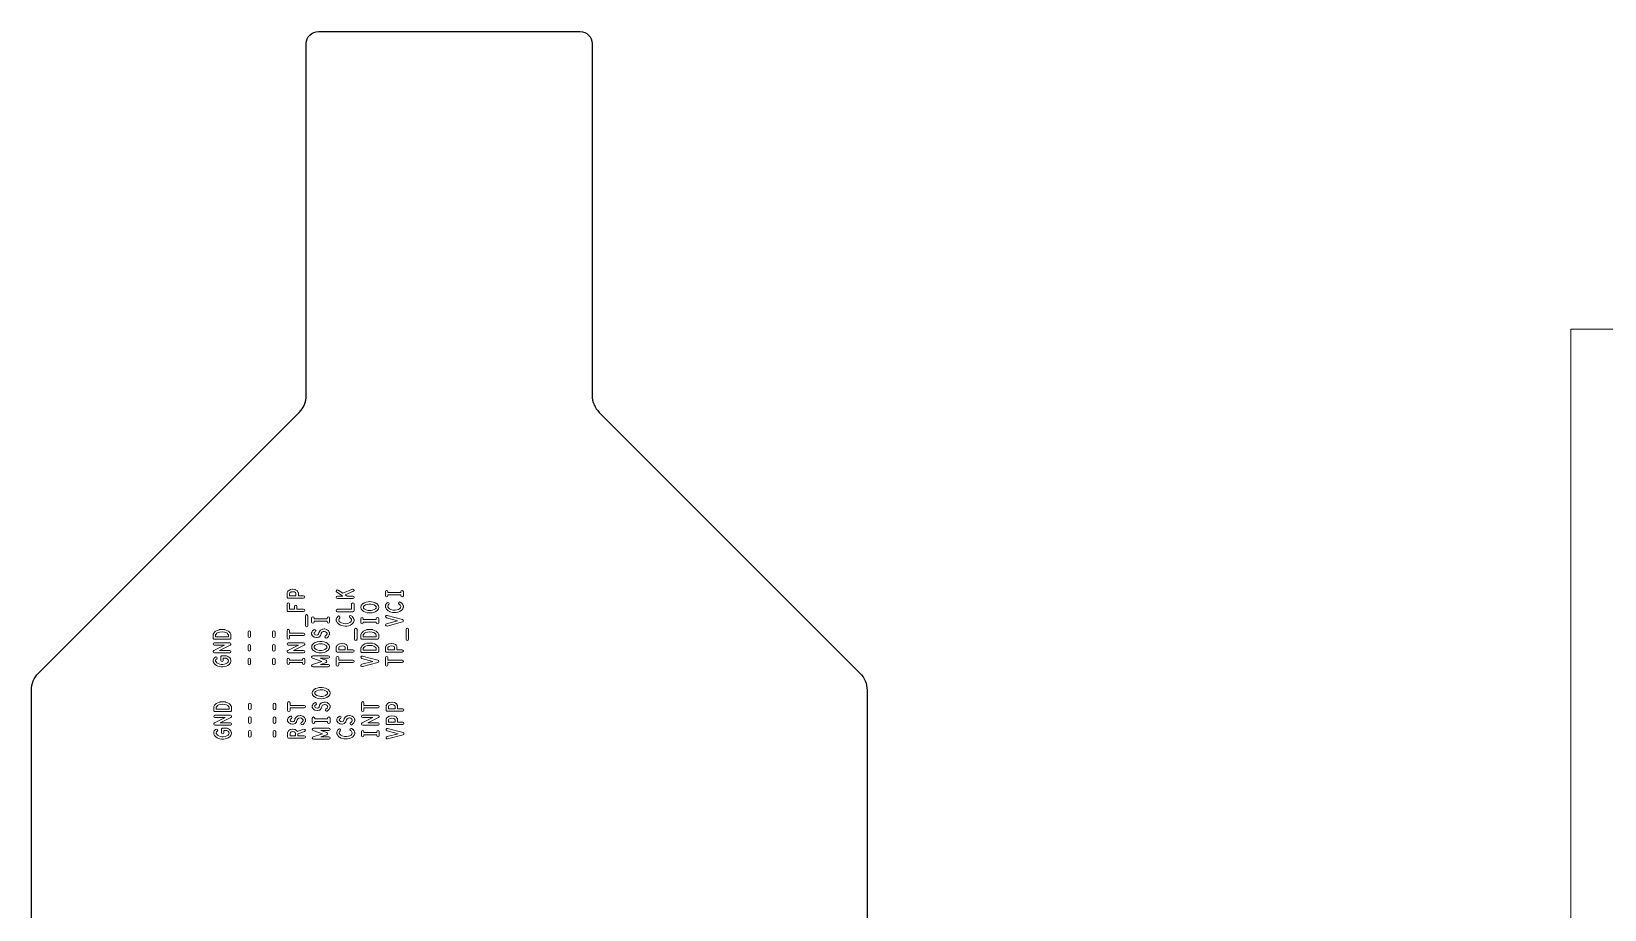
# Model space of a CAD drawing. Extents: x 4328 to 4769, y 264 to 576.
# Drawn here: x 4491 to 4555.9, y 370.5 to 406.7 of the extents above; entities that cross this region are included whole.
import ezdxf

# ---------------------------------------------------------------- set-up
doc = ezdxf.new("R2010")
doc.units = 0
doc.layers.get('0').update_dxf_attribs({"lineweight": 5})
doc.layers.add('gbr-outline-dxf_layer1', color=2, linetype='Continuous')
doc.layers.add('備註', color=1, linetype='Continuous', lineweight=5)

msp = doc.modelspace()

# ---------------------------------------------------------------- linework, layer by layer
for p, q in [((4503.948, 383.457), (4504.284, 383.602)), ((4498.764, 381.162), (4499.206, 381.378)), ((4501.812, 381.162), (4502.254, 381.378)), ((4498.789, 378.177), (4499.231, 378.393)), ((4504.885, 378.177), (4505.327, 378.393))]:
    msp.add_line(p, q)
at = {"linetype": 'Continuous'}
for points in [[(4502.232, 383.314, 1), (4502.232, 383.414), (4502.017, 383.414), (4502.017, 383.526, 0.121534), (4502.011, 383.549), (4501.98, 383.61, 0.153482), (4501.959, 383.631), (4501.895, 383.665, 0.085311), (4501.879, 383.67), (4501.796, 383.684, 0.081002), (4501.779, 383.684), (4501.695, 383.67, 0.087495), (4501.678, 383.665), (4501.604, 383.624, 0.136545), (4501.585, 383.605), (4501.554, 383.551, 0.134272), (4501.547, 383.526), (4501.547, 383.364, 0.414253), (4501.597, 383.314)], [(4506.346, 383.418), (4506.346, 383.58, 1), (4506.246, 383.58), (4506.246, 383.549), (4505.711, 383.549), (4505.711, 383.58, 1), (4505.611, 383.58), (4505.611, 383.418, 1), (4505.711, 383.418), (4505.711, 383.449), (4506.246, 383.449), (4506.246, 383.418, 1)], [(4502.232, 382.762, 1), (4502.232, 382.862), (4501.954, 382.862), (4501.954, 382.975, 1), (4501.854, 382.975), (4501.854, 382.862), (4501.647, 382.862), (4501.647, 383.07, 1), (4501.547, 383.07), (4501.547, 382.812, 0.414253), (4501.597, 382.762)], [(4504.314, 382.806), (4504.314, 383.076, 1), (4504.214, 383.076), (4504.214, 382.856), (4503.629, 382.856, 1), (4503.629, 382.756), (4504.264, 382.756, 0.414253)], [(4505.329, 382.932, 0.098824), (4505.329, 382.951), (4505.318, 383.005, 0.13633), (4505.306, 383.029), (4505.264, 383.076, 0.068737), (4505.254, 383.085), (4505.19, 383.125, 0.055323), (4505.18, 383.13), (4505.107, 383.157, 0.123986), (4504.818, 383.157), (4504.744, 383.13, 0.056348), (4504.734, 383.125), (4504.671, 383.085, 0.068774), (4504.66, 383.076), (4504.618, 383.029, 0.137072), (4504.606, 383.005), (4504.596, 382.951, 0.095519), (4504.596, 382.932), (4504.606, 382.878, 0.13662), (4504.618, 382.854), (4504.66, 382.806, 0.159033), (4504.918, 382.708, 0.131873), (4505.19, 382.757), (4505.253, 382.797, 0.069585), (4505.264, 382.806), (4505.306, 382.854, 0.134768), (4505.318, 382.878)], [(4505.229, 382.941), (4505.223, 382.91), (4505.194, 382.878), (4505.141, 382.844), (4505.077, 382.821), (4505.001, 382.808, -0.129056), (4504.783, 382.844), (4504.73, 382.878), (4504.702, 382.91), (4504.696, 382.941), (4504.702, 382.972), (4504.73, 383.004), (4504.783, 383.038), (4504.848, 383.062), (4504.924, 383.074), (4505.001, 383.074), (4505.077, 383.062), (4505.141, 383.038), (4505.194, 383.004), (4505.223, 382.972)], [(4506.346, 382.941), (4506.346, 382.988, 0.106565), (4506.341, 383.009), (4506.32, 383.056, 0.062242), (4506.314, 383.067), (4506.282, 383.107, 0.057399), (4506.274, 383.115), (4506.232, 383.149, 1), (4506.169, 383.071, -0.178688), (4506.246, 382.978), (4506.246, 382.952), (4506.232, 382.921), (4506.2, 382.885), (4506.147, 382.851), (4506.094, 382.834), (4506.008, 382.822), (4505.923, 382.828), (4505.827, 382.853), (4505.774, 382.881), (4505.733, 382.918), (4505.711, 382.96), (4505.711, 382.991), (4505.725, 383.024), (4505.753, 383.059, 1), (4505.674, 383.121), (4505.643, 383.08, 0.062732), (4505.636, 383.07), (4505.615, 383.022, 0.105796), (4505.611, 383.002), (4505.611, 382.948, 0.122768), (4505.617, 382.924), (4505.648, 382.864, 0.090509), (4505.659, 382.85), (4505.712, 382.803, 0.063199), (4505.722, 382.795), (4505.785, 382.762, 0.061962), (4505.797, 382.757), (4505.902, 382.73, 0.145316), (4506.196, 382.764), (4506.259, 382.804, 0.070283), (4506.27, 382.813), (4506.312, 382.86, 0.07774), (4506.32, 382.873), (4506.341, 382.921, 0.106565)], [(4502.403, 382.18), (4502.403, 382.586, 1), (4502.303, 382.586), (4502.303, 382.18, 1)], [(4503.298, 382.332), (4503.298, 382.494, 1), (4503.198, 382.494), (4503.198, 382.463), (4502.663, 382.463), (4502.663, 382.494, 1), (4502.563, 382.494), (4502.563, 382.332, 1), (4502.663, 382.332), (4502.663, 382.363), (4503.198, 382.363), (4503.198, 382.332, 1)], [(4504.314, 382.383), (4504.314, 382.43, 0.106565), (4504.309, 382.451), (4504.288, 382.498, 0.062001), (4504.282, 382.509), (4504.25, 382.549, 0.059), (4504.242, 382.558), (4504.2, 382.591, 1), (4504.137, 382.513, -0.180487), (4504.214, 382.42), (4504.214, 382.394), (4504.2, 382.363), (4504.168, 382.327), (4504.115, 382.293), (4504.062, 382.276), (4503.976, 382.264), (4503.891, 382.27), (4503.795, 382.295), (4503.742, 382.323), (4503.701, 382.36), (4503.679, 382.402), (4503.679, 382.433), (4503.693, 382.465), (4503.721, 382.501, 1), (4503.642, 382.563), (4503.611, 382.522, 0.062321), (4503.604, 382.512), (4503.583, 382.465, 0.106207), (4503.579, 382.444), (4503.579, 382.39, 0.122768), (4503.585, 382.366), (4503.616, 382.306, 0.091786), (4503.627, 382.292), (4503.68, 382.244, 0.062809), (4503.69, 382.237), (4503.753, 382.204, 0.061122), (4503.765, 382.199), (4503.87, 382.172, 0.145285), (4504.164, 382.206), (4504.227, 382.246, 0.070283), (4504.238, 382.255), (4504.28, 382.302, 0.077735), (4504.288, 382.315), (4504.309, 382.363, 0.106565)], [(4505.33, 382.302), (4505.33, 382.464, 1), (4505.23, 382.464), (4505.23, 382.433), (4504.695, 382.433), (4504.695, 382.464, 1), (4504.595, 382.464), (4504.595, 382.302, 1), (4504.695, 382.302), (4504.695, 382.333), (4505.23, 382.333), (4505.23, 382.302, 1)], [(4499.234, 381.676), (4499.234, 381.812, 0.134272), (4499.227, 381.837), (4499.195, 381.891, 0.071341), (4499.186, 381.902), (4499.145, 381.942, 0.071541), (4499.133, 381.951), (4499.063, 381.987), (4498.989, 382.014, 0.073019), (4498.975, 382.017), (4498.863, 382.024), (4498.758, 382.017, 0.073326), (4498.743, 382.014), (4498.663, 381.984), (4498.599, 381.951, 0.07198), (4498.588, 381.942), (4498.546, 381.902, 0.070142), (4498.537, 381.891), (4498.506, 381.837, 0.134272), (4498.499, 381.812), (4498.499, 381.676, 0.414253), (4498.549, 381.626), (4499.184, 381.626, 0.414253)], [(4500.038, 381.737), (4500.038, 381.913, 1), (4499.938, 381.913), (4499.938, 381.737, 1)], [(4501.054, 381.737), (4501.054, 381.913, 1), (4500.954, 381.913), (4500.954, 381.737, 1)], [(4502.232, 381.775, 1), (4502.232, 381.875), (4501.647, 381.875), (4501.647, 381.981, 1), (4501.547, 381.981), (4501.547, 381.669, 1), (4501.647, 381.669), (4501.647, 381.775)], [(4503.298, 381.828), (4503.298, 381.882, 0.134272), (4503.291, 381.908), (4503.259, 381.962, 0.098982), (4503.246, 381.976), (4503.194, 382.016, 0.098092), (4503.176, 382.025), (4503.102, 382.045, 0.113808), (4503.08, 382.046), (4503.006, 382.033, 0.079972), (4502.991, 382.028), (4502.928, 381.994, 0.120679), (4502.91, 381.978), (4502.868, 381.917, 0.090732), (4502.86, 381.901), (4502.843, 381.832), (4502.818, 381.805), (4502.769, 381.791), (4502.716, 381.801, -0.175089), (4502.663, 381.85), (4502.663, 381.872), (4502.674, 381.898), (4502.717, 381.931, 1), (4502.656, 382.01), (4502.603, 381.969, 0.126147), (4502.588, 381.95), (4502.567, 381.903, 0.106207), (4502.563, 381.882), (4502.563, 381.835, 0.150741), (4502.571, 381.807), (4502.603, 381.76, 0.103203), (4502.618, 381.745), (4502.67, 381.712, 0.100663), (4502.689, 381.704), (4502.762, 381.691, 0.115082), (4502.785, 381.692), (4502.859, 381.712, 0.146081), (4502.883, 381.727), (4502.925, 381.774, 0.12133), (4502.936, 381.795), (4502.955, 381.868), (4502.986, 381.911), (4503.032, 381.936), (4503.087, 381.946), (4503.141, 381.931), (4503.178, 381.903), (4503.198, 381.869), (4503.198, 381.84), (4503.175, 381.797), (4503.127, 381.748, 1), (4503.199, 381.678), (4503.252, 381.732, 0.074356), (4503.26, 381.744), (4503.292, 381.805, 0.122786)], [(4504.435, 381.622), (4504.435, 382.028, 1), (4504.335, 382.028), (4504.335, 381.622, 1)], [(4505.33, 381.676), (4505.33, 381.812, 0.134272), (4505.323, 381.837), (4505.291, 381.891, 0.071341), (4505.282, 381.902), (4505.241, 381.942, 0.071541), (4505.229, 381.951), (4505.159, 381.987), (4505.085, 382.014, 0.072058), (4505.071, 382.017), (4504.959, 382.024), (4504.854, 382.017, 0.073326), (4504.839, 382.014), (4504.759, 381.984), (4504.695, 381.951, 0.07198), (4504.684, 381.942), (4504.642, 381.902, 0.070142), (4504.633, 381.891), (4504.602, 381.837, 0.134272), (4504.595, 381.812), (4504.595, 381.676, 0.414253), (4504.645, 381.626), (4505.28, 381.626, 0.414253)], [(4506.557, 381.622), (4506.557, 382.028, 1), (4506.457, 382.028), (4506.457, 381.622, 1)], [(4500.038, 381.179), (4500.038, 381.355, 1), (4499.938, 381.355), (4499.938, 381.179, 1)], [(4501.054, 381.179), (4501.054, 381.355, 1), (4500.954, 381.355), (4500.954, 381.179, 1)], [(4503.297, 381.287, 0.097777), (4503.297, 381.307), (4503.286, 381.361, 0.134486), (4503.274, 381.385), (4503.232, 381.432, 0.069561), (4503.221, 381.441), (4503.158, 381.481, 0.0565), (4503.148, 381.486), (4503.074, 381.513, 0.175066), (4502.702, 381.481), (4502.639, 381.441, 0.069585), (4502.628, 381.432), (4502.586, 381.385, 0.136623), (4502.574, 381.36), (4502.564, 381.307, 0.095519), (4502.564, 381.288), (4502.574, 381.234, 0.138501), (4502.586, 381.21), (4502.628, 381.162, 0.070007), (4502.639, 381.153), (4502.702, 381.113, 0.056896), (4502.712, 381.108), (4502.786, 381.081, 0.124074), (4503.075, 381.081), (4503.148, 381.108, 0.056177), (4503.158, 381.113), (4503.221, 381.153, 0.070031), (4503.232, 381.162), (4503.274, 381.21, 0.13716), (4503.286, 381.234)], [(4503.197, 381.297), (4503.191, 381.266), (4503.162, 381.234), (4503.109, 381.2), (4503.045, 381.177), (4502.969, 381.164), (4502.892, 381.164), (4502.816, 381.177), (4502.751, 381.2), (4502.698, 381.234), (4502.67, 381.266), (4502.664, 381.297), (4502.67, 381.328), (4502.698, 381.36), (4502.751, 381.394), (4502.816, 381.418), (4502.892, 381.43, -0.129352), (4503.109, 381.394), (4503.162, 381.36), (4503.191, 381.328)], [(4504.264, 381.082, 1), (4504.264, 381.182), (4504.049, 381.182), (4504.049, 381.294, 0.122904), (4504.043, 381.317), (4504.012, 381.378, 0.151596), (4503.991, 381.399), (4503.928, 381.433, 0.08585), (4503.911, 381.438), (4503.828, 381.452, 0.081002), (4503.811, 381.452), (4503.727, 381.438, 0.087495), (4503.71, 381.433), (4503.636, 381.392, 0.136545), (4503.617, 381.373), (4503.586, 381.32, 0.134272), (4503.579, 381.294), (4503.579, 381.132, 0.414253), (4503.629, 381.082)], [(4505.33, 381.118), (4505.33, 381.254, 0.134272), (4505.323, 381.279), (4505.291, 381.333, 0.071341), (4505.282, 381.344), (4505.241, 381.384, 0.071541), (4505.229, 381.393), (4505.159, 381.429), (4505.086, 381.456, 0.073533), (4505.071, 381.459), (4504.959, 381.466), (4504.853, 381.459, 0.073599), (4504.839, 381.456), (4504.759, 381.426), (4504.695, 381.393, 0.07198), (4504.684, 381.384), (4504.642, 381.344, 0.070142), (4504.633, 381.333), (4504.602, 381.279, 0.134272), (4504.595, 381.254), (4504.595, 381.118, 0.414253), (4504.645, 381.068), (4505.28, 381.068, 0.414253)], [(4506.296, 381.082, 1), (4506.296, 381.182), (4506.081, 381.182), (4506.081, 381.294, 0.122904), (4506.075, 381.317), (4506.044, 381.378, 0.151596), (4506.023, 381.399), (4505.96, 381.433, 0.08585), (4505.943, 381.438), (4505.86, 381.452, 0.081002), (4505.843, 381.452), (4505.759, 381.438, 0.087495), (4505.742, 381.433), (4505.668, 381.392, 0.136545), (4505.649, 381.373), (4505.618, 381.32, 0.134272), (4505.611, 381.294), (4505.611, 381.132, 0.414253), (4505.661, 381.082)], [(4499.232, 380.714, 0.153372), (4499.231, 380.744), (4499.211, 380.812, 0.198396), (4499.057, 380.935), (4498.866, 380.935, 0.414253), (4498.816, 380.885), (4498.816, 380.75, 1), (4498.916, 380.75), (4498.916, 380.835), (4499.042, 380.835), (4499.088, 380.806), (4499.118, 380.772), (4499.131, 380.729), (4499.118, 380.687), (4499.088, 380.653), (4499.035, 380.619), (4498.97, 380.595), (4498.894, 380.583), (4498.829, 380.583), (4498.774, 380.595), (4498.708, 380.619), (4498.654, 380.654), (4498.62, 380.686), (4498.599, 380.723), (4498.599, 380.747), (4498.612, 380.782), (4498.647, 380.815, 1), (4498.578, 380.887), (4498.536, 380.847, 0.111244), (4498.523, 380.829), (4498.502, 380.775, 0.093421), (4498.499, 380.757), (4498.499, 380.709, 0.134272), (4498.506, 380.684), (4498.537, 380.63, 0.070187), (4498.546, 380.619, 0.153219), (4498.75, 380.498), (4498.813, 380.484, 0.053919), (4498.824, 380.483), (4498.898, 380.483, 0.160779), (4499.158, 380.581), (4499.2, 380.629, 0.107758), (4499.21, 380.647)], [(4500.038, 380.621), (4500.038, 380.797, 1), (4499.938, 380.797), (4499.938, 380.621, 1)], [(4501.054, 380.621), (4501.054, 380.797, 1), (4500.954, 380.797), (4500.954, 380.621, 1)], [(4502.282, 380.628), (4502.282, 380.79, 1), (4502.182, 380.79), (4502.182, 380.759), (4501.647, 380.759), (4501.647, 380.79, 1), (4501.547, 380.79), (4501.547, 380.628, 1), (4501.647, 380.628), (4501.647, 380.659), (4502.182, 380.659), (4502.182, 380.628, 1)], [(4504.264, 380.659, 1), (4504.264, 380.759), (4503.679, 380.759), (4503.679, 380.865, 1), (4503.579, 380.865), (4503.579, 380.554, 1), (4503.679, 380.554), (4503.679, 380.659)], [(4506.296, 380.659, 1), (4506.296, 380.759), (4505.711, 380.759), (4505.711, 380.865, 1), (4505.611, 380.865), (4505.611, 380.554, 1), (4505.711, 380.554), (4505.711, 380.659)], [(4499.259, 378.692), (4499.259, 378.827, 0.134272), (4499.252, 378.852), (4499.22, 378.906, 0.070032), (4499.212, 378.917), (4499.17, 378.958, 0.06914), (4499.158, 378.966), (4499.088, 379.003), (4499.014, 379.03, 0.073019), (4499, 379.033), (4498.888, 379.039), (4498.783, 379.033, 0.073326), (4498.768, 379.03), (4498.688, 379), (4498.624, 378.966, 0.069747), (4498.613, 378.958), (4498.571, 378.917, 0.069895), (4498.562, 378.906), (4498.531, 378.852, 0.134272), (4498.524, 378.827), (4498.524, 378.692, 0.414253), (4498.574, 378.642), (4499.209, 378.642, 0.414253)], [(4502.257, 378.791, 1), (4502.257, 378.891), (4501.672, 378.891), (4501.672, 378.996, 1), (4501.572, 378.996), (4501.572, 378.685, 1), (4501.672, 378.685), (4501.672, 378.791)], [(4503.322, 379.408), (4503.311, 379.462, 0.136379), (4503.299, 379.486), (4503.257, 379.533, 0.068737), (4503.247, 379.542, 0.151357), (4503, 379.631, 0.131975), (4502.727, 379.583), (4502.664, 379.542, 0.068774), (4502.654, 379.533), (4502.611, 379.486, 0.13843), (4502.599, 379.462), (4502.589, 379.408, 0.096534), (4502.589, 379.389), (4502.599, 379.335, 0.138186), (4502.611, 379.311), (4502.654, 379.264, 0.068737), (4502.664, 379.255), (4502.727, 379.215, 0.223624), (4503.184, 379.214), (4503.247, 379.255, 0.068774), (4503.257, 379.264), (4503.299, 379.311, 0.136152), (4503.311, 379.335), (4503.322, 379.389, 0.099046)], [(4503.323, 378.813), (4503.323, 378.867, 0.134272), (4503.316, 378.893), (4503.284, 378.947, 0.097922), (4503.271, 378.961), (4503.219, 379.002, 0.098638), (4503.201, 379.011), (4503.127, 379.031, 0.115064), (4503.105, 379.032), (4503.032, 379.018, 0.079987), (4503.017, 379.013), (4502.953, 378.98, 0.120679), (4502.935, 378.964), (4502.893, 378.903, 0.090732), (4502.886, 378.887), (4502.868, 378.817), (4502.843, 378.79), (4502.794, 378.777), (4502.741, 378.786, -0.175366), (4502.688, 378.835), (4502.688, 378.857), (4502.7, 378.883), (4502.742, 378.916, 1), (4502.681, 378.995), (4502.629, 378.955, 0.125974), (4502.613, 378.935), (4502.592, 378.888, 0.106506), (4502.588, 378.867), (4502.588, 378.82, 0.148716), (4502.596, 378.793), (4502.628, 378.745, 0.105527), (4502.643, 378.731), (4502.696, 378.697, 0.100318), (4502.714, 378.69), (4502.787, 378.676, 0.115048), (4502.81, 378.677), (4502.884, 378.698, 0.146081), (4502.908, 378.713), (4502.95, 378.76, 0.12133), (4502.961, 378.781), (4502.98, 378.853), (4503.011, 378.897), (4503.057, 378.921), (4503.112, 378.931), (4503.165, 378.917), (4503.203, 378.888), (4503.223, 378.854), (4503.223, 378.826), (4503.2, 378.782), (4503.152, 378.733, 1), (4503.224, 378.663), (4503.277, 378.717, 0.075062), (4503.286, 378.73), (4503.317, 378.79, 0.121573)], [(4503.222, 379.399), (4503.216, 379.367), (4503.187, 379.336), (4503.134, 379.302), (4503.07, 379.278), (4502.994, 379.266, -0.129009), (4502.777, 379.302), (4502.723, 379.336), (4502.695, 379.367), (4502.689, 379.399), (4502.695, 379.43), (4502.723, 379.462), (4502.777, 379.496), (4502.841, 379.519), (4502.917, 379.531, -0.129169), (4503.134, 379.496), (4503.187, 379.462), (4503.216, 379.43)], [(4505.305, 378.791, 1), (4505.305, 378.891), (4504.72, 378.891), (4504.72, 378.996, 1), (4504.62, 378.996), (4504.62, 378.685, 1), (4504.72, 378.685), (4504.72, 378.791)], [(4506.321, 378.655, 1), (4506.321, 378.755), (4506.106, 378.755), (4506.106, 378.868, 0.121534), (4506.101, 378.891), (4506.069, 378.951, 0.153482), (4506.048, 378.973), (4505.985, 379.006, 0.084312), (4505.969, 379.012), (4505.885, 379.025, 0.082407), (4505.868, 379.025), (4505.784, 379.012, 0.086398), (4505.767, 379.006), (4505.694, 378.965, 0.136545), (4505.674, 378.947), (4505.643, 378.893, 0.134272), (4505.636, 378.867), (4505.636, 378.705, 0.414253), (4505.686, 378.655)], [(4500.063, 378.753), (4500.063, 378.929, 1), (4499.963, 378.929), (4499.963, 378.753, 1)], [(4500.063, 378.195), (4500.063, 378.37, 1), (4499.963, 378.37), (4499.963, 378.195, 1)], [(4501.079, 378.753), (4501.079, 378.929, 1), (4500.979, 378.929), (4500.979, 378.753, 1)], [(4501.079, 378.195), (4501.079, 378.37, 1), (4500.979, 378.37), (4500.979, 378.195, 1)], [(4502.307, 378.256), (4502.307, 378.31, 0.134272), (4502.3, 378.335), (4502.268, 378.389, 0.098979), (4502.255, 378.404), (4502.203, 378.444, 0.097329), (4502.185, 378.452), (4502.111, 378.473, 0.11363), (4502.089, 378.474), (4502.015, 378.46, 0.078176), (4502.001, 378.455), (4501.937, 378.421, 0.120679), (4501.919, 378.406), (4501.877, 378.345, 0.090732), (4501.87, 378.329), (4501.852, 378.259), (4501.827, 378.232), (4501.778, 378.219), (4501.725, 378.228, -0.175086), (4501.672, 378.278), (4501.672, 378.299), (4501.684, 378.325), (4501.726, 378.358, 1), (4501.665, 378.437), (4501.613, 378.397, 0.126876), (4501.597, 378.377), (4501.576, 378.33, 0.107225), (4501.572, 378.31), (4501.572, 378.263, 0.150741), (4501.58, 378.234), (4501.612, 378.187, 0.103203), (4501.627, 378.173), (4501.679, 378.139, 0.100696), (4501.698, 378.132), (4501.771, 378.118, 0.115048), (4501.794, 378.119), (4501.868, 378.14, 0.146081), (4501.892, 378.155), (4501.934, 378.202, 0.12133), (4501.945, 378.223), (4501.964, 378.295), (4501.995, 378.339), (4502.041, 378.363), (4502.096, 378.373), (4502.15, 378.359), (4502.187, 378.33), (4502.207, 378.296), (4502.207, 378.268), (4502.184, 378.224), (4502.136, 378.175, 1), (4502.208, 378.105), (4502.261, 378.159, 0.075344), (4502.27, 378.172), (4502.301, 378.232, 0.122904)], [(4503.323, 378.201), (4503.323, 378.364, 1), (4503.223, 378.364), (4503.223, 378.333), (4502.688, 378.333), (4502.688, 378.364, 1), (4502.588, 378.364), (4502.588, 378.201, 1), (4502.688, 378.201), (4502.688, 378.233), (4503.223, 378.233), (4503.223, 378.201, 1)], [(4504.339, 378.256), (4504.339, 378.31, 0.134272), (4504.332, 378.335), (4504.3, 378.389, 0.098979), (4504.287, 378.404), (4504.235, 378.444, 0.097329), (4504.217, 378.452), (4504.143, 378.473, 0.11363), (4504.121, 378.474), (4504.047, 378.46, 0.078176), (4504.033, 378.455), (4503.969, 378.421, 0.120679), (4503.951, 378.406), (4503.909, 378.345, 0.090732), (4503.902, 378.329), (4503.884, 378.259), (4503.859, 378.232), (4503.81, 378.219), (4503.757, 378.228, -0.175086), (4503.704, 378.278), (4503.704, 378.299), (4503.716, 378.325), (4503.758, 378.358, 1), (4503.697, 378.437), (4503.645, 378.397, 0.126876), (4503.629, 378.377), (4503.608, 378.33, 0.107225), (4503.604, 378.31), (4503.604, 378.263, 0.150741), (4503.612, 378.234), (4503.644, 378.187, 0.103203), (4503.659, 378.173), (4503.711, 378.139, 0.100696), (4503.73, 378.132), (4503.803, 378.118, 0.115048), (4503.826, 378.119), (4503.9, 378.14, 0.146081), (4503.924, 378.155), (4503.966, 378.202, 0.12133), (4503.977, 378.223), (4503.996, 378.295), (4504.027, 378.339), (4504.073, 378.363), (4504.128, 378.373), (4504.182, 378.359), (4504.219, 378.33), (4504.239, 378.296), (4504.239, 378.268), (4504.216, 378.224), (4504.168, 378.175, 1), (4504.24, 378.105), (4504.293, 378.159, 0.075344), (4504.302, 378.172), (4504.333, 378.232, 0.122904)], [(4506.321, 378.097, 1), (4506.321, 378.197), (4506.106, 378.197), (4506.106, 378.309, 0.122904), (4506.101, 378.333), (4506.069, 378.394, 0.153087), (4506.048, 378.415), (4505.985, 378.448, 0.082791), (4505.969, 378.454), (4505.885, 378.467, 0.082132), (4505.868, 378.467), (4505.784, 378.454, 0.086498), (4505.767, 378.448), (4505.694, 378.408, 0.136552), (4505.675, 378.389), (4505.643, 378.335, 0.134272), (4505.636, 378.31), (4505.636, 378.147, 0.414253), (4505.686, 378.097)], [(4499.257, 377.73, 0.156755), (4499.256, 377.76), (4499.235, 377.827, 0.198971), (4499.082, 377.951), (4498.891, 377.951, 0.414253), (4498.841, 377.901), (4498.841, 377.765, 1), (4498.941, 377.765), (4498.941, 377.851), (4499.067, 377.851), (4499.113, 377.822, -0.159191), (4499.157, 377.745), (4499.143, 377.703), (4499.113, 377.668), (4499.06, 377.634), (4498.995, 377.611), (4498.919, 377.599), (4498.854, 377.599), (4498.799, 377.61), (4498.734, 377.634), (4498.679, 377.669), (4498.645, 377.702), (4498.624, 377.738), (4498.624, 377.763), (4498.638, 377.798), (4498.672, 377.83, 1), (4498.603, 377.903), (4498.561, 377.863, 0.111105), (4498.548, 377.844), (4498.527, 377.79, 0.094826), (4498.524, 377.772), (4498.524, 377.725, 0.134272), (4498.531, 377.699), (4498.562, 377.645, 0.069899), (4498.571, 377.634, 0.154189), (4498.775, 377.513), (4498.838, 377.5, 0.054768), (4498.849, 377.499), (4498.923, 377.499, 0.160071), (4499.183, 377.597), (4499.225, 377.644, 0.107614), (4499.235, 377.662)], [(4500.063, 377.637), (4500.063, 377.812, 1), (4499.963, 377.812), (4499.963, 377.637, 1)], [(4501.079, 377.637), (4501.079, 377.812, 1), (4500.979, 377.812), (4500.979, 377.637, 1)], [(4502.273, 377.812, 1), (4502.241, 377.907), (4501.97, 377.818), (4501.96, 377.833, 0.083089), (4501.949, 377.845), (4501.896, 377.886, 0.127206), (4501.873, 377.896), (4501.789, 377.909, 0.080735), (4501.773, 377.909), (4501.688, 377.896, 0.131818), (4501.664, 377.885), (4501.622, 377.851, 0.091149), (4501.611, 377.838), (4501.579, 377.784, 0.134272), (4501.572, 377.758), (4501.572, 377.589, 0.414253), (4501.622, 377.539), (4502.257, 377.539, 1), (4502.257, 377.639), (4502, 377.639), (4502, 377.722)], [(4501.9, 377.639), (4501.672, 377.639), (4501.672, 377.745), (4501.692, 377.779), (4501.717, 377.799), (4501.781, 377.809), (4501.845, 377.799, -0.171509), (4501.9, 377.743)], [(4504.339, 377.725), (4504.339, 377.772, 0.107868), (4504.334, 377.793), (4504.313, 377.84, 0.060555), (4504.307, 377.85), (4504.275, 377.891, 0.059), (4504.267, 377.899), (4504.225, 377.933, 1), (4504.162, 377.855, -0.179647), (4504.239, 377.761), (4504.239, 377.735), (4504.225, 377.705), (4504.193, 377.668), (4504.141, 377.635), (4504.087, 377.618), (4504.001, 377.606), (4503.916, 377.612), (4503.82, 377.636), (4503.767, 377.664), (4503.726, 377.702), (4503.704, 377.744), (4503.704, 377.775), (4503.718, 377.807), (4503.746, 377.843, 1), (4503.667, 377.904), (4503.636, 377.864, 0.062321), (4503.629, 377.853), (4503.608, 377.806, 0.106207), (4503.604, 377.786), (4503.604, 377.731, 0.121534), (4503.61, 377.708), (4503.641, 377.648, 0.09177), (4503.652, 377.633), (4503.705, 377.586, 0.061373), (4503.715, 377.579), (4503.779, 377.545, 0.06085), (4503.79, 377.541), (4503.896, 377.514, 0.145997), (4504.189, 377.547), (4504.252, 377.588, 0.070167), (4504.263, 377.597), (4504.305, 377.644, 0.076178), (4504.313, 377.657), (4504.334, 377.704, 0.107864)], [(4505.355, 377.643), (4505.355, 377.806, 1), (4505.255, 377.806), (4505.255, 377.775), (4504.72, 377.775), (4504.72, 377.806, 1), (4504.62, 377.806), (4504.62, 377.643, 1), (4504.72, 377.643), (4504.72, 377.675), (4505.255, 377.675), (4505.255, 377.643, 1)]]:
    msp.add_lwpolyline(points, format="xyb", close=True, dxfattribs=at)
for points in [[(4501.917, 383.414), (4501.647, 383.414), (4501.647, 383.513), (4501.665, 383.543), (4501.719, 383.573), (4501.787, 383.584), (4501.856, 383.573), (4501.898, 383.55), (4501.917, 383.514)], [(4499.134, 381.726), (4498.599, 381.726), (4498.599, 381.798), (4498.62, 381.835), (4498.652, 381.866), (4498.707, 381.894), (4498.771, 381.918), (4498.866, 381.924), (4498.962, 381.918), (4499.026, 381.894), (4499.08, 381.866), (4499.112, 381.834), (4499.134, 381.798)], [(4505.23, 381.726), (4504.695, 381.726), (4504.695, 381.798), (4504.716, 381.835), (4504.748, 381.866), (4504.803, 381.894), (4504.867, 381.918), (4504.962, 381.924), (4505.058, 381.918), (4505.122, 381.894), (4505.176, 381.866), (4505.208, 381.834), (4505.23, 381.798)], [(4503.949, 381.182), (4503.679, 381.182), (4503.679, 381.281), (4503.697, 381.311), (4503.751, 381.341), (4503.819, 381.352), (4503.888, 381.341), (4503.93, 381.318), (4503.949, 381.282)], [(4505.23, 381.168), (4504.695, 381.168), (4504.695, 381.24), (4504.716, 381.277), (4504.748, 381.308), (4504.803, 381.336), (4504.867, 381.36), (4504.962, 381.366), (4505.058, 381.36), (4505.122, 381.336), (4505.176, 381.307), (4505.208, 381.276), (4505.23, 381.24)], [(4505.981, 381.182), (4505.711, 381.182), (4505.711, 381.281), (4505.729, 381.311), (4505.783, 381.341), (4505.851, 381.352), (4505.92, 381.341), (4505.962, 381.318), (4505.981, 381.282)], [(4499.159, 378.742), (4498.624, 378.742), (4498.624, 378.813), (4498.645, 378.85), (4498.678, 378.881), (4498.732, 378.91), (4498.796, 378.933), (4498.891, 378.939), (4498.987, 378.933), (4499.051, 378.91), (4499.105, 378.881), (4499.138, 378.85), (4499.159, 378.813)], [(4506.006, 378.755), (4505.736, 378.755), (4505.736, 378.854), (4505.754, 378.884), (4505.808, 378.914), (4505.876, 378.925), (4505.945, 378.914), (4505.987, 378.892), (4506.006, 378.855)], [(4506.006, 378.197), (4505.736, 378.197), (4505.736, 378.296), (4505.754, 378.327), (4505.808, 378.356), (4505.876, 378.367), (4505.945, 378.356), (4505.987, 378.334), (4506.006, 378.297)]]:
    msp.add_lwpolyline(points, close=True, dxfattribs=at)
for points in [[(4504.284, 383.602, 1), (4504.244, 383.694), (4503.848, 383.523), (4503.656, 383.649, 1), (4503.601, 383.566), (4503.801, 383.434, 0.164655), (4503.828, 383.417), (4503.853, 383.4)], [(4503.853, 383.4), (4503.629, 383.4, 1), (4503.629, 383.3), (4504.264, 383.3, 1), (4504.264, 383.4), (4504.035, 383.4), (4503.948, 383.457)], [(4506.309, 382.335, 0.768519), (4506.309, 382.431), (4505.674, 382.601, 1), (4505.648, 382.504), (4506.102, 382.383)], [(4506.102, 382.383), (4505.648, 382.262, 1), (4505.674, 382.166), (4506.309, 382.335)], [(4499.206, 381.378, 0.795533), (4499.184, 381.473), (4498.549, 381.473, 1), (4498.549, 381.373), (4498.968, 381.373)], [(4498.968, 381.373), (4498.527, 381.157, 0.795533), (4498.549, 381.062), (4499.184, 381.062, 1), (4499.184, 381.162), (4498.764, 381.162)], [(4502.254, 381.378, 0.795533), (4502.232, 381.473), (4501.597, 381.473, 1), (4501.597, 381.373), (4502.016, 381.373)], [(4502.016, 381.373), (4501.575, 381.157, 0.795533), (4501.597, 381.062), (4502.232, 381.062, 1), (4502.232, 381.162), (4501.812, 381.162)], [(4502.921, 380.835), (4503.248, 380.835, 1), (4503.248, 380.935), (4502.613, 380.935, 0.852873), (4502.597, 380.838), (4502.983, 380.709)], [(4502.983, 380.709), (4502.597, 380.581, 0.853007), (4502.613, 380.483), (4503.248, 380.483)], [(4502.922, 380.583), (4503.158, 380.662, 0.72172), (4503.158, 380.757), (4502.921, 380.835)], [(4503.248, 380.483, 1), (4503.248, 380.583), (4502.922, 380.583)], [(4505.293, 380.661, 0.768519), (4505.293, 380.757), (4504.658, 380.927, 1), (4504.632, 380.83), (4505.086, 380.709)], [(4505.086, 380.709), (4504.632, 380.588, 1), (4504.658, 380.492), (4505.293, 380.661)], [(4499.231, 378.393, 0.795053), (4499.209, 378.488), (4498.574, 378.488, 1), (4498.574, 378.388), (4498.993, 378.388)], [(4498.993, 378.388), (4498.552, 378.172, 0.795053), (4498.574, 378.077), (4499.209, 378.077, 1), (4499.209, 378.177), (4498.789, 378.177)], [(4505.327, 378.393, 0.795053), (4505.305, 378.488), (4504.67, 378.488, 1), (4504.67, 378.388), (4505.089, 378.388)], [(4505.089, 378.388), (4504.648, 378.172, 0.795053), (4504.67, 378.077), (4505.305, 378.077, 1), (4505.305, 378.177), (4504.885, 378.177)], [(4502.947, 377.851), (4503.273, 377.851, 1), (4503.273, 377.951), (4502.638, 377.951, 0.852873), (4502.622, 377.853), (4503.009, 377.725)], [(4503.009, 377.725), (4502.622, 377.596, 0.85286), (4502.638, 377.499), (4503.273, 377.499)], [(4502.947, 377.599), (4503.183, 377.677, 0.721206), (4503.183, 377.772), (4502.947, 377.851)], [(4506.334, 377.676, 0.768519), (4506.334, 377.773), (4505.699, 377.942, 1), (4505.673, 377.845), (4506.127, 377.725)], [(4506.127, 377.725), (4505.673, 377.604, 1), (4505.699, 377.507), (4506.334, 377.676)], [(4503.273, 377.499, 1), (4503.273, 377.599), (4502.947, 377.599)]]:
    msp.add_lwpolyline(points, format="xyb", dxfattribs=at)
at = {"layer": 'gbr-outline-dxf_layer1', "linetype": 'Continuous'}
msp.add_lwpolyline([(4491.004, 309.221), (4491.004, 379.52, -0.198917), (4491.297, 380.228), (4502.049, 390.98, 0.198917), (4502.342, 391.687), (4502.342, 406.2, -0.414218), (4502.842, 406.7), (4513.637, 406.7, -0.414068), (4514.137, 406.2), (4514.137, 391.687, 0.198918), (4514.43, 390.98), (4525.185, 380.224, -0.19885), (4525.478, 379.518), (4525.478, 309.258, -0.198916), (4525.185, 308.551), (4513.344, 296.71, 0.19885), (4513.197, 296.356), (4513.197, 288.325, -0.414217), (4512.697, 287.825), (4503.697, 287.825, -0.414366), (4503.197, 288.325), (4503.197, 296.406, 0.198621), (4503.051, 296.759), (4491.297, 308.513, -0.198916)], format="xyb", close=True, dxfattribs=at)
at = {"layer": '備註', "linetype": 'Continuous'}
msp.add_lwpolyline([(4554.508, 394.42), (4567.095, 394.42), (4567.095, 334.716), (4554.508, 334.716)], close=True, dxfattribs=at)

doc.saveas('drawing.dxf')
